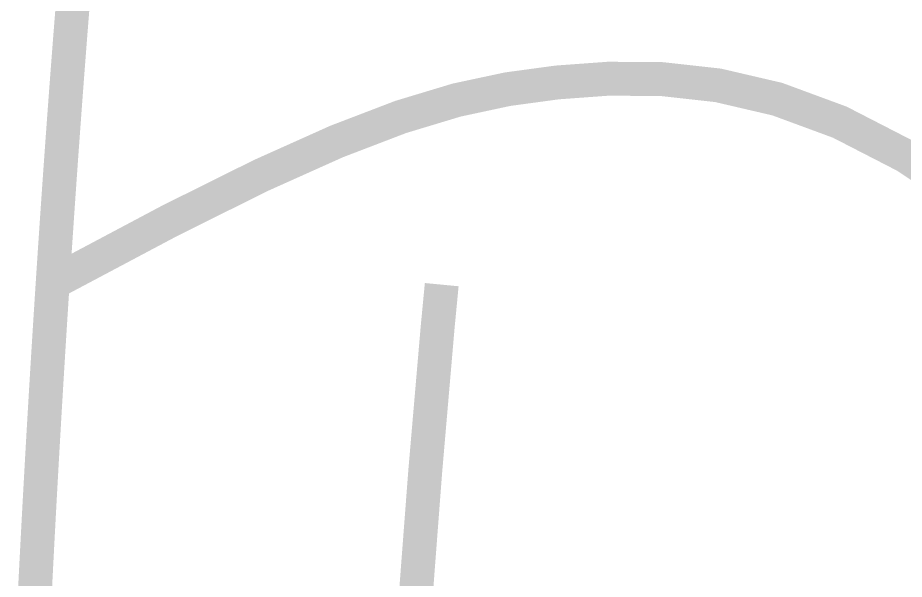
# Model space of a CAD drawing. Header units: inches. Extents: x -300 to 516, y -297 to 231.
# Drawn here: x -23.322 to -20.053, y -157.971 to -155.901 of the extents above; entities that cross this region are included whole.
import ezdxf

# ---------------------------------------------------------------- set-up
doc = ezdxf.new("R2010")
doc.units = ezdxf.units.IN
doc.header["$LTSCALE"] = 24
doc.header["$MEASUREMENT"] = 0
doc.layers.add('EXTERIOR ELEC EQUIP', color=190, linetype='Continuous')

msp = doc.modelspace()

# ---------------------------------------------------------------- linework, layer by layer
at = {"layer": 'EXTERIOR ELEC EQUIP', "color": 60, "const_width": 0.125}
for points in [[(-23.2597, -158.03336), (-23.25963, -158.03189), (-23.25955, -158.03042), (-23.25948, -158.02895), (-23.2594, -158.02748), (-23.25933, -158.02601), (-23.25926, -158.02454), (-23.25918, -158.02307), (-23.25911, -158.0216), (-23.25904, -158.02013), (-23.25896, -158.01866), (-23.25889, -158.01719), (-23.25881, -158.01572), (-23.25874, -158.01425), (-23.25867, -158.01278), (-23.25859, -158.01131), (-23.25852, -158.00984), (-23.25844, -158.00837), (-23.25837, -158.0069), (-23.25829, -158.00543), (-23.25822, -158.00396), (-23.25815, -158.00249), (-23.25807, -158.00102), (-23.258, -157.99955), (-23.25792, -157.99808), (-23.25785, -157.99661), (-23.25778, -157.99514), (-23.2577, -157.99367), (-23.25763, -157.9922), (-23.25755, -157.99073), (-23.25748, -157.98926), (-23.2574, -157.9878), (-23.25733, -157.98633), (-23.25725, -157.98486), (-23.25718, -157.98339), (-23.25711, -157.98192), (-23.25703, -157.98045), (-23.25696, -157.97898), (-23.25688, -157.97751), (-23.25681, -157.97604), (-23.25673, -157.97458), (-23.25666, -157.97311), (-23.25658, -157.97164), (-23.25651, -157.97017), (-23.25643, -157.9687), (-23.25636, -157.96723), (-23.25628, -157.96576), (-23.25621, -157.9643), (-23.25613, -157.96283), (-23.25606, -157.96136), (-23.25598, -157.95989), (-23.25591, -157.95842), (-23.25583, -157.95695), (-23.25576, -157.95549), (-23.25568, -157.95402), (-23.25561, -157.95255), (-23.25553, -157.95108), (-23.25546, -157.94961), (-23.25538, -157.94815), (-23.25531, -157.94668), (-23.25523, -157.94521), (-23.25516, -157.94374), (-23.25508, -157.94228), (-23.25501, -157.94081), (-23.25493, -157.93934), (-23.25486, -157.93787), (-23.25478, -157.93641), (-23.25471, -157.93494), (-23.25463, -157.93347), (-23.25456, -157.932), (-23.25448, -157.93054), (-23.25441, -157.92907), (-23.25433, -157.9276), (-23.25425, -157.92614), (-23.25418, -157.92467), (-23.2541, -157.9232), (-23.25403, -157.92173), (-23.25395, -157.92027), (-23.25388, -157.9188), (-23.2538, -157.91733), (-23.25373, -157.91587), (-23.25365, -157.9144), (-23.25357, -157.91293), (-23.2535, -157.91147), (-23.25342, -157.91), (-23.25335, -157.90853), (-23.25327, -157.90707), (-23.2532, -157.9056), (-23.25312, -157.90413), (-23.25304, -157.90267), (-23.25297, -157.9012), (-23.25289, -157.89974), (-23.25282, -157.89827), (-23.25274, -157.8968), (-23.25266, -157.89534), (-23.25259, -157.89387), (-23.25251, -157.8924), (-23.25244, -157.89094), (-23.25236, -157.88947), (-23.25228, -157.88801), (-23.25221, -157.88654), (-23.25213, -157.88508), (-23.25206, -157.88361), (-23.25198, -157.88214), (-23.2519, -157.88068), (-23.25183, -157.87921), (-23.25175, -157.87775), (-23.25167, -157.87628), (-23.2516, -157.87482), (-23.25152, -157.87335), (-23.25144, -157.87189), (-23.25137, -157.87042), (-23.25129, -157.86896), (-23.25122, -157.86749), (-23.25114, -157.86603), (-23.25106, -157.86456), (-23.25099, -157.86309), (-23.25091, -157.86163), (-23.25083, -157.86017), (-23.25076, -157.8587), (-23.25068, -157.85724), (-23.2506, -157.85577), (-23.25053, -157.85431), (-23.25045, -157.85284), (-23.25037, -157.85138), (-23.2503, -157.84991), (-23.25022, -157.84845), (-23.25014, -157.84698), (-23.25006, -157.84552), (-23.24999, -157.84405), (-23.24991, -157.84259), (-23.24983, -157.84113), (-23.24976, -157.83966), (-23.24968, -157.8382), (-23.2496, -157.83673), (-23.24953, -157.83527), (-23.24945, -157.8338), (-23.24937, -157.83234), (-23.2493, -157.83088), (-23.24922, -157.82941), (-23.24914, -157.82795), (-23.24906, -157.82649), (-23.24899, -157.82502), (-23.24891, -157.82356), (-23.24883, -157.82209), (-23.24875, -157.82063), (-23.24868, -157.81917), (-23.2486, -157.8177), (-23.24852, -157.81624), (-23.24845, -157.81478), (-23.24837, -157.81331), (-23.24829, -157.81185), (-23.24821, -157.81039), (-23.24814, -157.80892), (-23.24806, -157.80746), (-23.24798, -157.806), (-23.2479, -157.80453), (-23.24783, -157.80307), (-23.24775, -157.80161), (-23.24767, -157.80015), (-23.24759, -157.79868), (-23.24751, -157.79722), (-23.24744, -157.79576), (-23.24736, -157.79429), (-23.24728, -157.79283), (-23.2472, -157.79137), (-23.24713, -157.78991), (-23.24705, -157.78844), (-23.24697, -157.78698), (-23.24689, -157.78552), (-23.24681, -157.78406), (-23.24674, -157.78259), (-23.24666, -157.78113), (-23.24658, -157.77967), (-23.2465, -157.77821), (-23.24642, -157.77675), (-23.24635, -157.77528), (-23.24627, -157.77382), (-23.24619, -157.77236), (-23.24611, -157.7709), (-23.24603, -157.76944), (-23.24596, -157.76797), (-23.24588, -157.76651), (-23.2458, -157.76505), (-23.24572, -157.76359), (-23.24564, -157.76213), (-23.24556, -157.76067), (-23.24549, -157.7592), (-23.24541, -157.75774), (-23.24533, -157.75628), (-23.24525, -157.75482), (-23.24517, -157.75336), (-23.24509, -157.7519), (-23.24502, -157.75044), (-23.24494, -157.74897), (-23.24486, -157.74751), (-23.24478, -157.74605), (-23.2447, -157.74459), (-23.24462, -157.74313), (-23.24454, -157.74167), (-23.24447, -157.74021), (-23.24439, -157.73875), (-23.24431, -157.73729), (-23.24423, -157.73583), (-23.24415, -157.73437), (-23.24407, -157.7329), (-23.24399, -157.73144), (-23.24391, -157.72998), (-23.24384, -157.72852), (-23.24376, -157.72706), (-23.24368, -157.7256), (-23.2436, -157.72414), (-23.24352, -157.72268), (-23.24344, -157.72122), (-23.24336, -157.71976), (-23.24328, -157.7183), (-23.2432, -157.71684), (-23.24313, -157.71538), (-23.24305, -157.71392), (-23.24297, -157.71246), (-23.24289, -157.711), (-23.24281, -157.70954), (-23.24273, -157.70808), (-23.24265, -157.70662), (-23.24257, -157.70516), (-23.24249, -157.7037), (-23.24241, -157.70224), (-23.24233, -157.70078), (-23.24225, -157.69932), (-23.24217, -157.69786), (-23.2421, -157.69641), (-23.24202, -157.69495), (-23.24194, -157.69349), (-23.24186, -157.69203), (-23.24178, -157.69057), (-23.2417, -157.68911), (-23.24162, -157.68765), (-23.24154, -157.68619), (-23.24146, -157.68473), (-23.24138, -157.68327), (-23.2413, -157.68181), (-23.24122, -157.68036), (-23.24114, -157.6789), (-23.24106, -157.67744), (-23.24098, -157.67598), (-23.2409, -157.67452), (-23.24082, -157.67306), (-23.24074, -157.6716), (-23.24066, -157.67015), (-23.24058, -157.66869), (-23.2405, -157.66723), (-23.24042, -157.66577), (-23.24034, -157.66431), (-23.24026, -157.66285), (-23.24018, -157.6614), (-23.2401, -157.65994), (-23.24002, -157.65848), (-23.23994, -157.65702), (-23.23986, -157.65556), (-23.23978, -157.65411), (-23.2397, -157.65265), (-23.23962, -157.65119), (-23.23954, -157.64973), (-23.23946, -157.64827), (-23.23938, -157.64682), (-23.2393, -157.64536), (-23.23922, -157.6439), (-23.23914, -157.64244), (-23.23906, -157.64099), (-23.23898, -157.63953), (-23.2389, -157.63807), (-23.23882, -157.63661), (-23.23874, -157.63516), (-23.23866, -157.6337), (-23.23858, -157.63224), (-23.2385, -157.63079), (-23.23842, -157.62933), (-23.23834, -157.62787), (-23.23826, -157.62641), (-23.23818, -157.62496), (-23.2381, -157.6235), (-23.23801, -157.62204), (-23.23793, -157.62059), (-23.23785, -157.61913), (-23.23777, -157.61767), (-23.23769, -157.61622), (-23.23761, -157.61476), (-23.23753, -157.6133), (-23.23745, -157.61185), (-23.23737, -157.61039), (-23.23729, -157.60894), (-23.23721, -157.60748), (-23.23713, -157.60602), (-23.23705, -157.60457), (-23.23696, -157.60311), (-23.23688, -157.60165), (-23.2368, -157.6002), (-23.23672, -157.59874), (-23.23664, -157.59729), (-23.23656, -157.59583), (-23.23648, -157.59438), (-23.2364, -157.59292), (-23.23632, -157.59146), (-23.23623, -157.59001), (-23.23615, -157.58855), (-23.23607, -157.5871), (-23.23599, -157.58564), (-23.23591, -157.58419), (-23.23583, -157.58273), (-23.23575, -157.58128), (-23.23567, -157.57982), (-23.23558, -157.57836), (-23.2355, -157.57691), (-23.23542, -157.57545), (-23.23534, -157.574), (-23.23526, -157.57254), (-23.23518, -157.57109), (-23.2351, -157.56963), (-23.23501, -157.56818), (-23.23493, -157.56672), (-23.23485, -157.56527), (-23.23477, -157.56382), (-23.23469, -157.56236), (-23.23461, -157.56091), (-23.23452, -157.55945), (-23.23444, -157.558), (-23.23436, -157.55654), (-23.23428, -157.55509), (-23.2342, -157.55363), (-23.23412, -157.55218), (-23.23403, -157.55073), (-23.23395, -157.54927), (-23.23387, -157.54782), (-23.23379, -157.54636), (-23.23371, -157.54491), (-23.23362, -157.54345), (-23.23354, -157.542), (-23.23346, -157.54055), (-23.23338, -157.53909), (-23.2333, -157.53764), (-23.23321, -157.53619), (-23.23313, -157.53473), (-23.23305, -157.53328), (-23.23297, -157.53182), (-23.23289, -157.53037), (-23.2328, -157.52892), (-23.23272, -157.52746), (-23.23264, -157.52601), (-23.23256, -157.52456), (-23.23248, -157.5231), (-23.23239, -157.52165), (-23.23231, -157.5202), (-23.23223, -157.51874), (-23.23215, -157.51729), (-23.23206, -157.51584), (-23.23198, -157.51439), (-23.2319, -157.51293), (-23.23182, -157.51148), (-23.23173, -157.51003), (-23.23165, -157.50857), (-23.23157, -157.50712), (-23.23149, -157.50567), (-23.2314, -157.50422), (-23.23132, -157.50276), (-23.23124, -157.50131), (-23.23116, -157.49986), (-23.23107, -157.49841), (-23.23099, -157.49695), (-23.23091, -157.4955), (-23.23082, -157.49405), (-23.23074, -157.4926), (-23.23066, -157.49115), (-23.23058, -157.48969), (-23.23049, -157.48824), (-23.23041, -157.48679), (-23.23033, -157.48534), (-23.23024, -157.48389), (-23.23016, -157.48243), (-23.23008, -157.48098), (-23.23, -157.47953), (-23.22991, -157.47808), (-23.22983, -157.47663), (-23.22975, -157.47518), (-23.22966, -157.47372), (-23.22958, -157.47227), (-23.2295, -157.47082), (-23.22941, -157.46937), (-23.22933, -157.46792), (-23.22925, -157.46647), (-23.22916, -157.46502), (-23.22908, -157.46356), (-23.229, -157.46211), (-23.22891, -157.46066), (-23.22883, -157.45921), (-23.22875, -157.45776), (-23.22866, -157.45631), (-23.22858, -157.45486), (-23.2285, -157.45341), (-23.22841, -157.45196), (-23.22833, -157.45051), (-23.22825, -157.44906), (-23.22816, -157.44761), (-23.22808, -157.44616), (-23.228, -157.4447), (-23.22791, -157.44325), (-23.22783, -157.4418), (-23.22775, -157.44035), (-23.22766, -157.4389), (-23.22758, -157.43745), (-23.22749, -157.436), (-23.22741, -157.43455), (-23.22733, -157.4331), (-23.22724, -157.43165), (-23.22716, -157.4302), (-23.22708, -157.42875), (-23.22699, -157.4273), (-23.22691, -157.42585), (-23.22682, -157.4244), (-23.22674, -157.42295), (-23.22666, -157.42151), (-23.22657, -157.42006), (-23.22649, -157.41861), (-23.2264, -157.41716), (-23.22632, -157.41571), (-23.22624, -157.41426), (-23.22615, -157.41281), (-23.22607, -157.41136), (-23.22598, -157.40991), (-23.2259, -157.40846), (-23.22582, -157.40701), (-23.22573, -157.40556), (-23.22565, -157.40411), (-23.22556, -157.40267), (-23.22548, -157.40122), (-23.22539, -157.39977), (-23.22531, -157.39832), (-23.22523, -157.39687), (-23.22514, -157.39542), (-23.22506, -157.39397), (-23.22497, -157.39252), (-23.22489, -157.39108), (-23.2248, -157.38963), (-23.22472, -157.38818), (-23.22463, -157.38673), (-23.22455, -157.38528), (-23.22446, -157.38383), (-23.22438, -157.38239), (-23.2243, -157.38094), (-23.22421, -157.37949), (-23.22413, -157.37804), (-23.22404, -157.37659), (-23.22396, -157.37515), (-23.22387, -157.3737), (-23.22379, -157.37225), (-23.2237, -157.3708), (-23.22362, -157.36936), (-23.22353, -157.36791), (-23.22345, -157.36646), (-23.22336, -157.36501), (-23.22328, -157.36356), (-23.22319, -157.36212), (-23.22311, -157.36067), (-23.22302, -157.35922), (-23.22294, -157.35778), (-23.22285, -157.35633), (-23.22277, -157.35488), (-23.22268, -157.35343), (-23.2226, -157.35199), (-23.22251, -157.35054), (-23.22243, -157.34909), (-23.22234, -157.34765), (-23.22226, -157.3462), (-23.22217, -157.34475), (-23.22209, -157.34331), (-23.222, -157.34186), (-23.22192, -157.34041), (-23.22183, -157.33897), (-23.22175, -157.33752), (-23.22166, -157.33607), (-23.22158, -157.33463), (-23.22149, -157.33318), (-23.2214, -157.33173), (-23.22132, -157.33029), (-23.22123, -157.32884), (-23.22115, -157.3274), (-23.22106, -157.32595), (-23.22098, -157.3245), (-23.22089, -157.32306), (-23.22081, -157.32161), (-23.22072, -157.32017), (-23.22063, -157.31872), (-23.22055, -157.31727), (-23.22046, -157.31583), (-23.22038, -157.31438), (-23.22029, -157.31294), (-23.22021, -157.31149), (-23.22012, -157.31005), (-23.22003, -157.3086), (-23.21995, -157.30716), (-23.21986, -157.30571), (-23.21978, -157.30427), (-23.21969, -157.30282), (-23.2196, -157.30137), (-23.21952, -157.29993), (-23.21943, -157.29848), (-23.21935, -157.29704), (-23.21926, -157.29559), (-23.21917, -157.29415), (-23.21909, -157.29271), (-23.219, -157.29126), (-23.21892, -157.28982), (-23.21883, -157.28837), (-23.21874, -157.28693), (-23.21866, -157.28548), (-23.21857, -157.28404), (-23.21849, -157.28259), (-23.2184, -157.28115), (-23.21831, -157.2797), (-23.21823, -157.27826), (-23.21814, -157.27682), (-23.21805, -157.27537), (-23.21797, -157.27393), (-23.21788, -157.27248), (-23.2178, -157.27104), (-23.21771, -157.2696), (-23.21762, -157.26815), (-23.21754, -157.26671), (-23.21745, -157.26526), (-23.21736, -157.26382), (-23.21728, -157.26238), (-23.21719, -157.26093), (-23.2171, -157.25949), (-23.21702, -157.25805), (-23.21693, -157.2566), (-23.21684, -157.25516), (-23.21676, -157.25372), (-23.21667, -157.25227), (-23.21658, -157.25083), (-23.2165, -157.24939), (-23.21641, -157.24794), (-23.21632, -157.2465), (-23.21624, -157.24506), (-23.21615, -157.24361), (-23.21606, -157.24217), (-23.21597, -157.24073), (-23.21589, -157.23929), (-23.2158, -157.23784), (-23.21571, -157.2364), (-23.21563, -157.23496), (-23.21554, -157.23351), (-23.21545, -157.23207), (-23.21537, -157.23063), (-23.21528, -157.22919), (-23.21519, -157.22774), (-23.2151, -157.2263), (-23.21502, -157.22486), (-23.21493, -157.22342), (-23.21484, -157.22198), (-23.21476, -157.22053), (-23.21467, -157.21909), (-23.21458, -157.21765), (-23.21449, -157.21621), (-23.21441, -157.21477), (-23.21432, -157.21332), (-23.21423, -157.21188), (-23.21414, -157.21044), (-23.21406, -157.209), (-23.21397, -157.20756), (-23.21388, -157.20612), (-23.21379, -157.20467), (-23.21371, -157.20323), (-23.21362, -157.20179), (-23.21353, -157.20035), (-23.21344, -157.19891), (-23.21336, -157.19747), (-23.21327, -157.19603), (-23.21318, -157.19459), (-23.21309, -157.19314), (-23.21301, -157.1917), (-23.21292, -157.19026), (-23.21283, -157.18882), (-23.21274, -157.18738), (-23.21265, -157.18594), (-23.21257, -157.1845), (-23.21248, -157.18306), (-23.21239, -157.18162), (-23.2123, -157.18018), (-23.21222, -157.17874), (-23.21213, -157.1773), (-23.21204, -157.17586), (-23.21195, -157.17442), (-23.21186, -157.17298), (-23.21178, -157.17154), (-23.21169, -157.1701), (-23.2116, -157.16866), (-23.21151, -157.16722), (-23.21142, -157.16578), (-23.21133, -157.16434), (-23.21125, -157.1629), (-23.21116, -157.16146), (-23.21107, -157.16002), (-23.21098, -157.15858), (-23.21089, -157.15714), (-23.21081, -157.1557), (-23.21072, -157.15426), (-23.21063, -157.15282), (-23.21054, -157.15138), (-23.21045, -157.14994), (-23.21036, -157.1485), (-23.21028, -157.14706), (-23.21019, -157.14562), (-23.2101, -157.14418), (-23.21001, -157.14274), (-23.20992, -157.1413), (-23.20983, -157.13986), (-23.20974, -157.13843), (-23.20966, -157.13699), (-23.20957, -157.13555), (-23.20948, -157.13411), (-23.20939, -157.13267), (-23.2093, -157.13123), (-23.20921, -157.12979), (-23.20912, -157.12835), (-23.20903, -157.12692), (-23.20895, -157.12548), (-23.20886, -157.12404), (-23.20877, -157.1226), (-23.20868, -157.12116), (-23.20859, -157.11972), (-23.2085, -157.11829), (-23.20841, -157.11685), (-23.20832, -157.11541), (-23.20823, -157.11397), (-23.20815, -157.11253), (-23.20806, -157.1111), (-23.20797, -157.10966), (-23.20788, -157.10822), (-23.20779, -157.10678), (-23.2077, -157.10535), (-23.20761, -157.10391), (-23.20752, -157.10247), (-23.20743, -157.10103), (-23.20734, -157.0996), (-23.20725, -157.09816), (-23.20717, -157.09672), (-23.20708, -157.09528), (-23.20699, -157.09385), (-23.2069, -157.09241), (-23.20681, -157.09097), (-23.20672, -157.08954), (-23.20663, -157.0881), (-23.20654, -157.08666), (-23.20645, -157.08522), (-23.20636, -157.08379), (-23.20627, -157.08235), (-23.20618, -157.08091), (-23.20609, -157.07948), (-23.206, -157.07804), (-23.20591, -157.0766), (-23.20582, -157.07517), (-23.20573, -157.07373), (-23.20564, -157.0723), (-23.20555, -157.07086), (-23.20547, -157.06942), (-23.20538, -157.06799), (-23.20529, -157.06655), (-23.2052, -157.06511), (-23.20511, -157.06368), (-23.20502, -157.06224), (-23.20493, -157.06081), (-23.20484, -157.05937), (-23.20475, -157.05793), (-23.20466, -157.0565), (-23.20457, -157.05506), (-23.20448, -157.05363), (-23.20439, -157.05219), (-23.2043, -157.05076), (-23.20421, -157.04932), (-23.20412, -157.04789), (-23.20403, -157.04645), (-23.20394, -157.04502), (-23.20385, -157.04358), (-23.20376, -157.04215), (-23.20367, -157.04071), (-23.20358, -157.03927), (-23.20349, -157.03784), (-23.2034, -157.0364), (-23.20331, -157.03497), (-23.20322, -157.03354), (-23.20313, -157.0321), (-23.20304, -157.03067), (-23.20294, -157.02923), (-23.20285, -157.0278), (-23.20276, -157.02636), (-23.20267, -157.02493), (-23.20258, -157.02349), (-23.20249, -157.02206), (-23.2024, -157.02062), (-23.20231, -157.01919), (-23.20222, -157.01776), (-23.20213, -157.01632), (-23.20204, -157.01489), (-23.20195, -157.01345), (-23.20186, -157.01202), (-23.20177, -157.01059), (-23.20168, -157.00915), (-23.20159, -157.00772), (-23.2015, -157.00628), (-23.20141, -157.00485), (-23.20131, -157.00342), (-23.20122, -157.00198), (-23.20113, -157.00055), (-23.20104, -156.99912), (-23.20095, -156.99768), (-23.20086, -156.99625), (-23.20077, -156.99482), (-23.20068, -156.99338), (-23.20059, -156.99195), (-23.2005, -156.99052), (-23.20041, -156.98908), (-23.20032, -156.98765), (-23.20022, -156.98622), (-23.20013, -156.98479), (-23.20004, -156.98335), (-23.19995, -156.98192), (-23.19986, -156.98049), (-23.19977, -156.97905), (-23.19968, -156.97762), (-23.19959, -156.97619), (-23.1995, -156.97476), (-23.1994, -156.97332), (-23.19931, -156.97189), (-23.19922, -156.97046), (-23.19913, -156.96903), (-23.19904, -156.96759), (-23.19895, -156.96616), (-23.19886, -156.96473), (-23.19876, -156.9633), (-23.19867, -156.96187), (-23.19858, -156.96043), (-23.19849, -156.959), (-23.1984, -156.95757), (-23.19831, -156.95614), (-23.19822, -156.95471), (-23.19812, -156.95328), (-23.19803, -156.95184), (-23.19794, -156.95041), (-23.19785, -156.94898), (-23.19776, -156.94755), (-23.19767, -156.94612), (-23.19757, -156.94469), (-23.19748, -156.94326), (-23.19739, -156.94183), (-23.1973, -156.94039), (-23.19721, -156.93896), (-23.19712, -156.93753), (-23.19702, -156.9361), (-23.19693, -156.93467), (-23.19684, -156.93324), (-23.19675, -156.93181), (-23.19666, -156.93038), (-23.19656, -156.92895), (-23.19647, -156.92752), (-23.19638, -156.92609), (-23.19629, -156.92466), (-23.1962, -156.92323), (-23.1961, -156.9218), (-23.19601, -156.92036), (-23.19592, -156.91893), (-23.19583, -156.9175), (-23.19574, -156.91607), (-23.19564, -156.91464), (-23.19555, -156.91321), (-23.19546, -156.91178), (-23.19537, -156.91035), (-23.19527, -156.90892), (-23.19518, -156.90749), (-23.19509, -156.90607), (-23.195, -156.90464), (-23.19491, -156.90321), (-23.19481, -156.90178), (-23.19472, -156.90035), (-23.19463, -156.89892), (-23.19454, -156.89749), (-23.19444, -156.89606), (-23.19435, -156.89463), (-23.19426, -156.8932), (-23.19417, -156.89177), (-23.19407, -156.89034), (-23.19398, -156.88891), (-23.19389, -156.88748), (-23.1938, -156.88606), (-23.1937, -156.88463), (-23.19361, -156.8832), (-23.19352, -156.88177), (-23.19342, -156.88034), (-23.19333, -156.87891), (-23.19324, -156.87748), (-23.19315, -156.87605), (-23.19305, -156.87463), (-23.19296, -156.8732), (-23.19287, -156.87177), (-23.19277, -156.87034), (-23.19268, -156.86891), (-23.19259, -156.86748), (-23.1925, -156.86606), (-23.1924, -156.86463), (-23.19231, -156.8632), (-23.19222, -156.86177), (-23.19212, -156.86035), (-23.19203, -156.85892), (-23.19194, -156.85749), (-23.19184, -156.85606), (-23.19175, -156.85463), (-23.19166, -156.85321), (-23.19157, -156.85178), (-23.19147, -156.85035), (-23.19138, -156.84892), (-23.19129, -156.8475), (-23.19119, -156.84607), (-23.1911, -156.84464), (-23.19101, -156.84322), (-23.19091, -156.84179), (-23.19082, -156.84036), (-23.19073, -156.83893), (-23.19063, -156.83751), (-23.19054, -156.83608), (-23.19045, -156.83465), (-23.19035, -156.83323), (-23.19026, -156.8318), (-23.19016, -156.83037), (-23.19007, -156.82895), (-23.18998, -156.82752), (-23.18988, -156.82609), (-23.18979, -156.82467), (-23.1897, -156.82324), (-23.1896, -156.82182), (-23.18951, -156.82039), (-23.18942, -156.81896), (-23.18932, -156.81754), (-23.18923, -156.81611), (-23.18913, -156.81469), (-23.18904, -156.81326), (-23.18895, -156.81183), (-23.18885, -156.81041), (-23.18876, -156.80898), (-23.18866, -156.80756), (-23.18857, -156.80613), (-23.18848, -156.80471), (-23.18838, -156.80328), (-23.18829, -156.80185), (-23.1882, -156.80043), (-23.1881, -156.799), (-23.18801, -156.79758), (-23.18791, -156.79615), (-23.18782, -156.79473), (-23.18772, -156.7933), (-23.18763, -156.79188), (-23.18754, -156.79045), (-23.18744, -156.78903), (-23.18735, -156.7876), (-23.18725, -156.78618), (-23.18716, -156.78475), (-23.18707, -156.78333), (-23.18697, -156.78191), (-23.18688, -156.78048), (-23.18678, -156.77906), (-23.18669, -156.77763), (-23.18659, -156.77621), (-23.1865, -156.77478), (-23.1864, -156.77336), (-23.18631, -156.77193), (-23.18622, -156.77051), (-23.18612, -156.76909), (-23.18603, -156.76766), (-23.18593, -156.76624), (-23.18584, -156.76481), (-23.18574, -156.76339), (-23.18565, -156.76197), (-23.18555, -156.76054), (-23.18546, -156.75912), (-23.18536, -156.7577), (-23.18527, -156.75627), (-23.18517, -156.75485), (-23.18508, -156.75343), (-23.18498, -156.752), (-23.18489, -156.75058), (-23.1848, -156.74916), (-23.1847, -156.74773), (-23.18461, -156.74631), (-23.18451, -156.74489), (-23.18442, -156.74346), (-23.18432, -156.74204), (-23.18423, -156.74062), (-23.18413, -156.7392), (-23.18404, -156.73777), (-23.18394, -156.73635), (-23.18385, -156.73493), (-23.18375, -156.73351), (-23.18366, -156.73208), (-23.18356, -156.73066), (-23.18346, -156.72924), (-23.18337, -156.72782), (-23.18327, -156.72639), (-23.18318, -156.72497), (-23.18308, -156.72355), (-23.18299, -156.72213), (-23.18289, -156.72071), (-23.1828, -156.71928), (-23.1827, -156.71786), (-23.18261, -156.71644), (-23.18251, -156.71502), (-23.18242, -156.7136), (-23.18232, -156.71217), (-23.18223, -156.71075), (-23.18213, -156.70933), (-23.18203, -156.70791), (-23.18194, -156.70649), (-23.18184, -156.70507), (-23.18175, -156.70365), (-23.18165, -156.70222), (-23.18156, -156.7008), (-23.18146, -156.69938), (-23.18136, -156.69796), (-23.18127, -156.69654), (-23.18117, -156.69512), (-23.18108, -156.6937), (-23.18098, -156.69228), (-23.18089, -156.69086), (-23.18079, -156.68944), (-23.18069, -156.68802), (-23.1806, -156.6866), (-23.1805, -156.68517), (-23.18041, -156.68375), (-23.18031, -156.68233), (-23.18021, -156.68091), (-23.18012, -156.67949), (-23.18002, -156.67807), (-23.17993, -156.67665), (-23.17983, -156.67523), (-23.17973, -156.67381), (-23.17964, -156.67239), (-23.17954, -156.67097), (-23.17945, -156.66955), (-23.17935, -156.66813), (-23.17925, -156.66671), (-23.17916, -156.66529), (-23.17906, -156.66387), (-23.17897, -156.66246), (-23.17887, -156.66104), (-23.17877, -156.65962), (-23.17868, -156.6582), (-23.17858, -156.65678), (-23.17848, -156.65536), (-23.17839, -156.65394), (-23.17829, -156.65252), (-23.17819, -156.6511), (-23.1781, -156.64968), (-23.178, -156.64826), (-23.1779, -156.64684), (-23.17781, -156.64543), (-23.17771, -156.64401), (-23.17762, -156.64259), (-23.17752, -156.64117), (-23.17742, -156.63975), (-23.17733, -156.63833), (-23.17723, -156.63691), (-23.17713, -156.6355), (-23.17704, -156.63408), (-23.17694, -156.63266), (-23.17684, -156.63124), (-23.17674, -156.62982), (-23.17665, -156.62841), (-23.17655, -156.62699), (-23.17645, -156.62557), (-23.17636, -156.62415), (-23.17626, -156.62273), (-23.17616, -156.62132), (-23.17607, -156.6199), (-23.17597, -156.61848), (-23.17587, -156.61706), (-23.17578, -156.61565), (-23.17568, -156.61423), (-23.17558, -156.61281), (-23.17548, -156.61139), (-23.17539, -156.60998), (-23.17529, -156.60856), (-23.17519, -156.60714), (-23.1751, -156.60573), (-23.175, -156.60431), (-23.1749, -156.60289), (-23.1748, -156.60147), (-23.17471, -156.60006), (-23.17461, -156.59864), (-23.17451, -156.59722), (-23.17441, -156.59581), (-23.17432, -156.59439), (-23.17422, -156.59297), (-23.17412, -156.59156), (-23.17403, -156.59014), (-23.17393, -156.58873), (-23.17383, -156.58731), (-23.17373, -156.58589), (-23.17364, -156.58448), (-23.17354, -156.58306), (-23.17344, -156.58164), (-23.17334, -156.58023), (-23.17324, -156.57881), (-23.17315, -156.5774), (-23.17305, -156.57598), (-23.17295, -156.57457), (-23.17285, -156.57315), (-23.17276, -156.57173), (-23.17266, -156.57032), (-23.17256, -156.5689), (-23.17246, -156.56749), (-23.17237, -156.56607), (-23.17227, -156.56466), (-23.17217, -156.56324), (-23.17207, -156.56183), (-23.17197, -156.56041), (-23.17188, -156.559), (-23.17178, -156.55758), (-23.17168, -156.55617), (-23.17158, -156.55475), (-23.17148, -156.55334), (-23.17139, -156.55192), (-23.17129, -156.55051), (-23.17119, -156.54909), (-23.17109, -156.54768), (-23.17099, -156.54626), (-23.17089, -156.54485), (-23.1708, -156.54344), (-23.1707, -156.54202), (-23.1706, -156.54061), (-23.1705, -156.53919), (-23.1704, -156.53778), (-23.17031, -156.53637), (-23.17021, -156.53495), (-23.17011, -156.53354), (-23.17001, -156.53212), (-23.16991, -156.53071), (-23.16981, -156.5293), (-23.16971, -156.52788), (-23.16962, -156.52647), (-23.16952, -156.52506), (-23.16942, -156.52364), (-23.16932, -156.52223), (-23.16922, -156.52082), (-23.16912, -156.5194), (-23.16902, -156.51799), (-23.16893, -156.51658), (-23.16883, -156.51516), (-23.16873, -156.51375), (-23.16863, -156.51234), (-23.16853, -156.51092), (-23.16843, -156.50951), (-23.16833, -156.5081), (-23.16823, -156.50669), (-23.16814, -156.50527), (-23.16804, -156.50386), (-23.16794, -156.50245), (-23.16784, -156.50104), (-23.16774, -156.49962), (-23.16764, -156.49821), (-23.16754, -156.4968), (-23.16744, -156.49539), (-23.16734, -156.49397), (-23.16725, -156.49256), (-23.16715, -156.49115), (-23.16705, -156.48974), (-23.16695, -156.48833), (-23.16685, -156.48691), (-23.16675, -156.4855), (-23.16665, -156.48409), (-23.16655, -156.48268), (-23.16645, -156.48127), (-23.16635, -156.47986), (-23.16625, -156.47845), (-23.16615, -156.47703), (-23.16606, -156.47562), (-23.16596, -156.47421), (-23.16586, -156.4728), (-23.16576, -156.47139), (-23.16566, -156.46998), (-23.16556, -156.46857), (-23.16546, -156.46716), (-23.16536, -156.46575), (-23.16526, -156.46433), (-23.16516, -156.46292), (-23.16506, -156.46151), (-23.16496, -156.4601), (-23.16486, -156.45869), (-23.16476, -156.45728), (-23.16466, -156.45587), (-23.16456, -156.45446), (-23.16446, -156.45305), (-23.16436, -156.45164), (-23.16426, -156.45023), (-23.16416, -156.44882), (-23.16406, -156.44741), (-23.16396, -156.446), (-23.16386, -156.44459), (-23.16376, -156.44318), (-23.16366, -156.44177), (-23.16356, -156.44036), (-23.16346, -156.43895), (-23.16336, -156.43754), (-23.16326, -156.43613), (-23.16316, -156.43472), (-23.16306, -156.43331), (-23.16296, -156.4319), (-23.16286, -156.43049), (-23.16276, -156.42908), (-23.16266, -156.42768), (-23.16256, -156.42627), (-23.16246, -156.42486), (-23.16236, -156.42345), (-23.16226, -156.42204), (-23.16216, -156.42063), (-23.16206, -156.41922), (-23.16196, -156.41781), (-23.16186, -156.4164), (-23.16176, -156.415), (-23.16166, -156.41359), (-23.16156, -156.41218), (-23.16146, -156.41077), (-23.16136, -156.40936), (-23.16126, -156.40795), (-23.16116, -156.40655), (-23.16106, -156.40514), (-23.16096, -156.40373), (-23.16086, -156.40232), (-23.16076, -156.40091), (-23.16066, -156.39951), (-23.16056, -156.3981), (-23.16046, -156.39669), (-23.16036, -156.39528), (-23.16025, -156.39388), (-23.16015, -156.39247), (-23.16005, -156.39106), (-23.15995, -156.38965), (-23.15985, -156.38825), (-23.15975, -156.38684), (-23.15965, -156.38543), (-23.15955, -156.38402), (-23.15945, -156.38262), (-23.15935, -156.38121), (-23.15925, -156.3798), (-23.15915, -156.3784), (-23.15904, -156.37699), (-23.15894, -156.37558), (-23.15884, -156.37418), (-23.15874, -156.37277), (-23.15864, -156.37136), (-23.15854, -156.36996), (-23.15844, -156.36855), (-23.15834, -156.36714), (-23.15824, -156.36574), (-23.15813, -156.36433), (-23.15803, -156.36292), (-23.15793, -156.36152), (-23.15783, -156.36011), (-23.15773, -156.35871), (-23.15763, -156.3573), (-23.15753, -156.35589), (-23.15743, -156.35449), (-23.15732, -156.35308), (-23.15722, -156.35168), (-23.15712, -156.35027), (-23.15702, -156.34887), (-23.15692, -156.34746), (-23.15682, -156.34605), (-23.15672, -156.34465), (-23.15661, -156.34324), (-23.15651, -156.34184), (-23.15641, -156.34043), (-23.15631, -156.33903), (-23.15621, -156.33762), (-23.15611, -156.33622), (-23.156, -156.33481), (-23.1559, -156.33341), (-23.1558, -156.332), (-23.1557, -156.3306), (-23.1556, -156.32919), (-23.1555, -156.32779), (-23.15539, -156.32639), (-23.15529, -156.32498), (-23.15519, -156.32358), (-23.15509, -156.32217), (-23.15499, -156.32077), (-23.15489, -156.31936), (-23.15478, -156.31796), (-23.15468, -156.31656), (-23.15458, -156.31515), (-23.15448, -156.31375), (-23.15438, -156.31234), (-23.15427, -156.31094), (-23.15417, -156.30954), (-23.15407, -156.30813), (-23.15397, -156.30673), (-23.15386, -156.30533), (-23.15376, -156.30392), (-23.15366, -156.30252), (-23.15356, -156.30112), (-23.15346, -156.29971), (-23.15335, -156.29831), (-23.15325, -156.29691), (-23.15315, -156.2955), (-23.15305, -156.2941), (-23.15294, -156.2927), (-23.15284, -156.29129), (-23.15274, -156.28989), (-23.15264, -156.28849), (-23.15253, -156.28709), (-23.15243, -156.28568), (-23.15233, -156.28428), (-23.15223, -156.28288), (-23.15212, -156.28148), (-23.15202, -156.28007), (-23.15192, -156.27867), (-23.15182, -156.27727), (-23.15171, -156.27587), (-23.15161, -156.27446), (-23.15151, -156.27306), (-23.15141, -156.27166), (-23.1513, -156.27026), (-23.1512, -156.26886), (-23.1511, -156.26746), (-23.15099, -156.26605), (-23.15089, -156.26465), (-23.15079, -156.26325), (-23.15069, -156.26185), (-23.15058, -156.26045), (-23.15048, -156.25905), (-23.15038, -156.25764), (-23.15027, -156.25624), (-23.15017, -156.25484), (-23.15007, -156.25344), (-23.14997, -156.25204), (-23.14986, -156.25064), (-23.14976, -156.24924), (-23.14966, -156.24784), (-23.14955, -156.24644), (-23.14945, -156.24504), (-23.14935, -156.24364), (-23.14924, -156.24223), (-23.14914, -156.24083), (-23.14904, -156.23943), (-23.14893, -156.23803), (-23.14883, -156.23663), (-23.14873, -156.23523), (-23.14862, -156.23383), (-23.14852, -156.23243), (-23.14842, -156.23103), (-23.14831, -156.22963), (-23.14821, -156.22823), (-23.14811, -156.22683), (-23.148, -156.22543), (-23.1479, -156.22403), (-23.1478, -156.22263), (-23.14769, -156.22123), (-23.14759, -156.21983), (-23.14748, -156.21844), (-23.14738, -156.21704), (-23.14728, -156.21564), (-23.14717, -156.21424), (-23.14707, -156.21284), (-23.14697, -156.21144), (-23.14686, -156.21004), (-23.14676, -156.20864), (-23.14665, -156.20724), (-23.14655, -156.20584), (-23.14645, -156.20444), (-23.14634, -156.20305), (-23.14624, -156.20165), (-23.14614, -156.20025), (-23.14603, -156.19885), (-23.14593, -156.19745), (-23.14582, -156.19605), (-23.14572, -156.19466), (-23.14561, -156.19326), (-23.14551, -156.19186), (-23.14541, -156.19046), (-23.1453, -156.18906), (-23.1452, -156.18767), (-23.14509, -156.18627), (-23.14499, -156.18487), (-23.14489, -156.18347), (-23.14478, -156.18207), (-23.14468, -156.18068), (-23.14457, -156.17928), (-23.14447, -156.17788), (-23.14436, -156.17648), (-23.14426, -156.17509), (-23.14416, -156.17369), (-23.14405, -156.17229), (-23.14395, -156.17089), (-23.14384, -156.1695), (-23.14374, -156.1681), (-23.14363, -156.1667), (-23.14353, -156.16531), (-23.14342, -156.16391), (-23.14332, -156.16251), (-23.14321, -156.16112), (-23.14311, -156.15972), (-23.143, -156.15832), (-23.1429, -156.15693), (-23.1428, -156.15553), (-23.14269, -156.15413), (-23.14259, -156.15274), (-23.14248, -156.15134), (-23.14238, -156.14995), (-23.14227, -156.14855), (-23.14217, -156.14715), (-23.14206, -156.14576), (-23.14196, -156.14436), (-23.14185, -156.14297), (-23.14175, -156.14157), (-23.14164, -156.14018), (-23.14154, -156.13878), (-23.14143, -156.13738), (-23.14133, -156.13599), (-23.14122, -156.13459), (-23.14112, -156.1332), (-23.14101, -156.1318), (-23.14091, -156.13041), (-23.1408, -156.12901), (-23.14069, -156.12762), (-23.14059, -156.12622), (-23.14048, -156.12483), (-23.14038, -156.12343), (-23.14027, -156.12204), (-23.14017, -156.12064), (-23.14006, -156.11925), (-23.13996, -156.11785), (-23.13985, -156.11646), (-23.13975, -156.11507), (-23.13964, -156.11367), (-23.13953, -156.11228), (-23.13943, -156.11088), (-23.13932, -156.10949), (-23.13922, -156.10809), (-23.13911, -156.1067), (-23.13901, -156.10531), (-23.1389, -156.10391), (-23.1388, -156.10252), (-23.13869, -156.10113), (-23.13858, -156.09973), (-23.13848, -156.09834), (-23.13837, -156.09694), (-23.13827, -156.09555), (-23.13816, -156.09416), (-23.13805, -156.09276), (-23.13795, -156.09137), (-23.13784, -156.08998), (-23.13774, -156.08859), (-23.13763, -156.08719), (-23.13752, -156.0858), (-23.13742, -156.08441), (-23.13731, -156.08301), (-23.13721, -156.08162), (-23.1371, -156.08023), (-23.13699, -156.07884), (-23.13689, -156.07744), (-23.13678, -156.07605), (-23.13667, -156.07466), (-23.13657, -156.07327), (-23.13646, -156.07187), (-23.13636, -156.07048), (-23.13625, -156.06909), (-23.13614, -156.0677), (-23.13604, -156.06631), (-23.13593, -156.06491), (-23.13582, -156.06352), (-23.13572, -156.06213), (-23.13561, -156.06074), (-23.1355, -156.05935), (-23.1354, -156.05795), (-23.13529, -156.05656), (-23.13518, -156.05517), (-23.13508, -156.05378), (-23.13497, -156.05239), (-23.13486, -156.051), (-23.13476, -156.04961), (-23.13465, -156.04822), (-23.13454, -156.04683), (-23.13444, -156.04543), (-23.13433, -156.04404), (-23.13422, -156.04265), (-23.13412, -156.04126), (-23.13401, -156.03987), (-23.1339, -156.03848), (-23.1338, -156.03709), (-23.13369, -156.0357), (-23.13358, -156.03431), (-23.13347, -156.03292), (-23.13337, -156.03153), (-23.13326, -156.03014), (-23.13315, -156.02875), (-23.13305, -156.02736), (-23.13294, -156.02597), (-23.13283, -156.02458), (-23.13272, -156.02319), (-23.13262, -156.0218), (-23.13251, -156.02041), (-23.1324, -156.01902), (-23.1323, -156.01763), (-23.13219, -156.01624), (-23.13208, -156.01485), (-23.13197, -156.01346), (-23.13187, -156.01207), (-23.13176, -156.01068), (-23.13165, -156.0093), (-23.13154, -156.00791), (-23.13144, -156.00652), (-23.13133, -156.00513), (-23.13122, -156.00374), (-23.13111, -156.00235), (-23.13101, -156.00096), (-23.1309, -155.99957), (-23.13079, -155.99818), (-23.13068, -155.9968), (-23.13057, -155.99541), (-23.13047, -155.99402), (-23.13036, -155.99263), (-23.13025, -155.99124), (-23.13014, -155.98986), (-23.13003, -155.98847), (-23.12993, -155.98708), (-23.12982, -155.98569), (-23.12971, -155.9843), (-23.1296, -155.98292), (-23.12949, -155.98153), (-23.12939, -155.98014), (-23.12928, -155.97875), (-23.12917, -155.97737), (-23.12906, -155.97598), (-23.12895, -155.97459), (-23.12885, -155.9732), (-23.12874, -155.97182), (-23.12863, -155.97043), (-23.12852, -155.96904), (-23.12841, -155.96766), (-23.1283, -155.96627), (-23.1282, -155.96488), (-23.12809, -155.9635), (-23.12798, -155.96211), (-23.12787, -155.96072), (-23.12776, -155.95934), (-23.12765, -155.95795), (-23.12755, -155.95656), (-23.12744, -155.95518), (-23.12733, -155.95379), (-23.12722, -155.9524), (-23.12711, -155.95102), (-23.127, -155.94963), (-23.12689, -155.94825), (-23.12678, -155.94686), (-23.12668, -155.94547), (-23.12657, -155.94409), (-23.12646, -155.9427), (-23.12635, -155.94132), (-23.12624, -155.93993), (-23.12613, -155.93855), (-23.12602, -155.93716), (-23.12591, -155.93578), (-23.1258, -155.93439), (-23.1257, -155.93301), (-23.12559, -155.93162), (-23.12548, -155.93024), (-23.12537, -155.92885), (-23.12526, -155.92747), (-23.12515, -155.92608), (-23.12504, -155.9247), (-23.12493, -155.92331), (-23.12482, -155.92193), (-23.12471, -155.92054), (-23.1246, -155.91916), (-23.12449, -155.91777), (-23.12438, -155.91639), (-23.12428, -155.91501), (-23.12417, -155.91362), (-23.12406, -155.91224), (-23.12395, -155.91085), (-23.12384, -155.90947), (-23.12373, -155.90809), (-23.12362, -155.9067), (-23.12351, -155.90532), (-23.1234, -155.90393), (-23.12329, -155.90255), (-23.12318, -155.90117), (-23.12307, -155.89978), (-23.12296, -155.8984), (-23.12285, -155.89702), (-23.12274, -155.89563), (-23.12263, -155.89425), (-23.12252, -155.89287), (-23.12241, -155.89149), (-23.1223, -155.8901), (-23.12219, -155.88872), (-23.12208, -155.88734), (-23.12197, -155.88595), (-23.12186, -155.88457), (-23.12175, -155.88319), (-23.12164, -155.88181), (-23.12153, -155.88042), (-23.12142, -155.87904), (-23.12131, -155.87766), (-23.1212, -155.87628), (-23.12109, -155.8749), (-23.12098, -155.87351), (-23.12087, -155.87213), (-23.12076, -155.87075), (-23.12065, -155.86937), (-23.12054, -155.86799), (-23.12043, -155.86661), (-23.12032, -155.86522), (-23.12021, -155.86384), (-23.1201, -155.86246), (-23.11999, -155.86108), (-23.11988, -155.8597), (-23.11977, -155.85832), (-23.11966, -155.85694), (-23.11954, -155.85555), (-23.11943, -155.85417), (-23.11932, -155.85279), (-23.11921, -155.85141), (-23.1191, -155.85003), (-23.11899, -155.84865), (-23.11888, -155.84727), (-23.11877, -155.84589), (-23.11866, -155.84451), (-23.11855, -155.84313), (-23.11844, -155.84175), (-23.11833, -155.84037), (-23.11822, -155.83899), (-23.1181, -155.83761)], [(-19.51524, -156.80782), (-19.78889, -156.58289), (-20.047, -156.41092), (-20.29069, -156.28562), (-20.5211, -156.2007), (-20.73938, -156.14988), (-20.94667, -156.12687), (-21.14409, -156.1254), (-21.33279, -156.13916), (-21.51584, -156.164), (-21.70396, -156.20426), (-21.90984, -156.26638), (-22.14613, -156.35684), (-22.4255, -156.48209), (-22.76061, -156.64858), (-23.16413, -156.86278)]]:
    msp.add_lwpolyline(points, dxfattribs=at)
at = {"layer": 'EXTERIOR ELEC EQUIP', "const_width": 0.125}
msp.add_lwpolyline([(-21.75863, -156.88459), (-21.77358, -157.04037), (-21.81952, -157.57367), (-21.86105, -158.11872), (-21.89772, -158.67377), (-21.92911, -159.23704), (-21.95476, -159.80678), (-21.97424, -160.38121), (-21.9871, -160.95859), (-21.99342, -161.53848), (-21.99533, -162.12587), (-21.99548, -162.72707), (-21.99651, -163.3484), (-22.01559, -166.06071)], dxfattribs=at)

doc.saveas('drawing.dxf')
